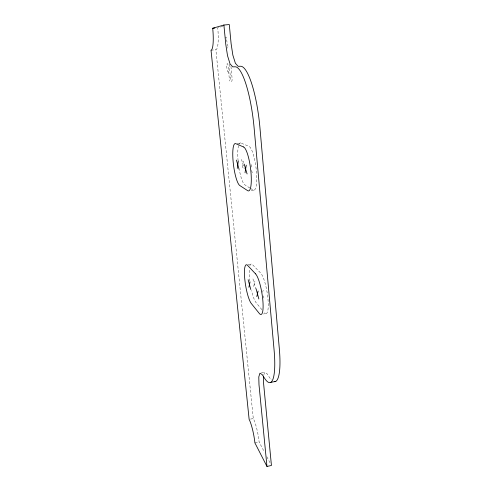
<?xml version="1.0" encoding="UTF-8"?>
<svg xmlns="http://www.w3.org/2000/svg" width="491" height="491" viewBox="0 0 491 491"><rect width="100%" height="100%" fill="white"/><g stroke="black" fill="none" stroke-linecap="round" stroke-linejoin="round"><path stroke-width="0.37" stroke-dasharray="2.46 1.84" d="M225.915 38.513L225.94 37.034L228.284 47.78L227.094 47.952M242.309 167.75L243.444 160.391M251.177 167.032L251.619 164.473M253.687 286.486L254.927 281.073M262.673 292.28L263.201 290.193M263.851 374.78L264.661 372.295L266.994 373.712L269.51 377.475A51.573 10.863 79.9 0 0 271.462 379.942M222.785 26.385L217.728 27.815A21.101 3.946 84.6 0 1 215.88 49.744L253.288 418.547A17.51 2.94 78.8 0 1 259.119 442.017L264.397 452.07M254.909 442.9L259.119 442.017M250.52 419.105L253.288 418.547M261.292 372.939L264.661 372.295M263.483 313.982L265.643 313.608M247.808 264.526L251.275 263.98M251.239 190.508L254.277 190.091M237.184 143.464L240.86 143.016L248.925 146.3A22.181 4.953 82.7 0 1 256.376 170.96A22.181 4.953 82.7 0 1 252.963 189.956L250.465 188.384M211.02 50.205L215.88 49.744M228.567 72.042L228.112 72.036A4.204 0.853 84.2 0 1 226.854 67.868A4.204 0.853 84.2 0 1 227.296 63.67L227.425 63.664A2.05 0.417 84.3 0 1 228.039 65.69L229.53 81.009M249.845 187.992L244.856 184.849A21.236 4.529 82.7 0 1 239.344 169.99M261.899 309.674L256.106 302.683A20.07 4.161 80.7 0 1 251.509 290.5M266.858 456.759L270.025 462.792M251.588 170.432L252.423 173.249M241.511 159.428L244.248 168.806M263.317 295.926L263.931 298.141M252.963 278.906L255.651 288.72M230.948 66.475L232.022 77.572A3.805 0.786 84.1 0 1 231.592 81.322A3.805 0.786 84.1 0 1 230.439 77.51L229.088 63.591M249.845 281.269A20.07 4.161 80.7 0 1 249.238 269.78M249.809 265.883A20.07 4.161 80.7 0 1 252.472 264.618L260.647 273.033A20.947 4.523 80.5 0 1 267.963 298.958A20.947 4.523 80.5 0 1 264.311 312.589M238.098 160.888A21.236 4.529 82.7 0 1 238.755 144.851M239.037 144.164A21.236 4.529 82.7 0 1 240.86 143.016"/><path stroke-width="0.74" d="M237.245 168.407L238.313 161.048M245.034 172.795L246.261 165.16M248.876 287.278L250.048 281.871M256.787 296.552L258.119 291.04M263.446 376.026L263.624 383.79L271.431 465.474L266.969 466.45L254.909 442.9A17.529 2.848 78.8 0 0 249.133 419.388L211.02 50.205A21.131 3.824 84.5 0 0 212.701 28.257L223.896 25.023L229.285 24.55L231.12 43.779L232.844 55.102L235.404 63.327L238.166 66.316L240.608 66.248A56.809 12.619 83.5 0 1 259.942 127.703L279.354 349.052A51.573 10.863 79.9 0 1 274.395 381.685M270.793 382.354L275.795 381.384M212.701 28.257L214.855 28.067M244.205 164.098L247.09 173.949M236.429 160.078L239.129 169.469M256.038 288.671L258.874 299.001M248.133 279.692L250.791 289.524M223.896 25.023L225.774 44.276L227.505 55.612L230.027 63.855L232.722 66.856L235.091 66.801A56.901 12.238 83.5 0 1 254.16 128.39L274.088 350.022A51.647 10.532 79.9 0 1 264.674 378.401L262.212 374.627L259.942 373.191L258.782 376.916L258.99 384.686L266.969 466.45M243.554 146.962L235.717 143.642A21.266 4.394 82.7 0 0 233.182 162.116A21.266 4.394 82.7 0 0 239.798 185.524L247.691 190.68A22.212 4.806 82.7 0 0 250.913 171.672A22.212 4.806 82.7 0 0 243.554 146.962M255.559 273.855L247.587 265.392A20.094 4.032 80.7 0 0 244.776 279.06A20.094 4.032 80.7 0 0 251.3 303.499L259.309 313.454A20.978 4.388 80.5 0 0 262.789 299.835A20.978 4.388 80.5 0 0 255.559 273.855"/></g></svg>
